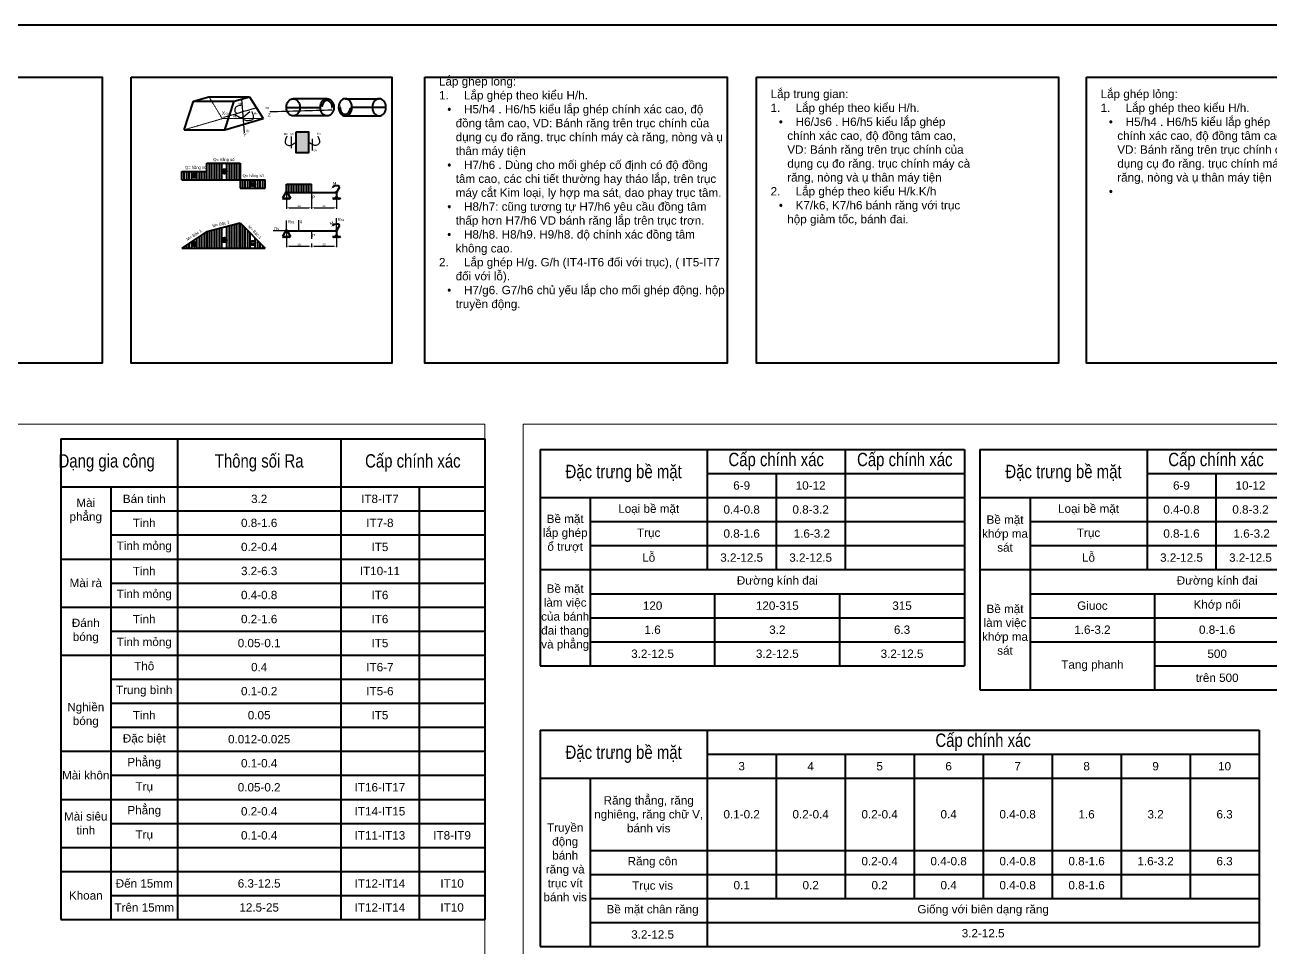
# Model space of a CAD drawing. Header units: millimetres. Extents: x -11382 to 23553, y -372 to 10786.
# Drawn here: x 1703 to 3193, y 2303 to 3408 of the extents above; entities that cross this region are included whole.
import ezdxf

# ---------------------------------------------------------------- set-up
doc = ezdxf.new("R2010")
doc.units = ezdxf.units.MM
doc.header["$LTSCALE"] = 0.2
doc.header["$PDMODE"] = 3
doc.linetypes.add('HIDDEN', pattern=[9.525, 6.35, -3.175])
for name, color, linetype, lineweight in [('đướng nét đứt', 4, 'HIDDEN', 20), ('đường bao thấy', 7, 'Continuous', 40), ('đường kích thước', 90, 'Continuous', 15), ('đường nét chữ', 96, 'Continuous', 53)]:
    doc.layers.add(name, color=color, linetype=linetype, lineweight=lineweight)
doc.styles.add('nhat 2.5', font='arial.ttf', dxfattribs={"width": 0.8, "height": 2.5})
doc.styles.add('nhat3.5', font='arial.ttf', dxfattribs={"height": 3.5})
doc.styles.add('nhat5', font='arial.ttf', dxfattribs={"height": 10})
doc.dimstyles.new('nhật 2.5', dxfattribs={"dimtxt": 2.5, "dimasz": 3, "dimexe": 1.3, "dimexo": 0.5, "dimgap": 1, "dimtad": 1, "dimtxsty": 'nhat 2.5', "dimcen": 0, "dimadec": 0, "dimazin": 0, "dimtfac": 1, "dimtmove": 0, "dimatfit": 3, "dimfxl": 10, "dimarcsym": 1})

# ---------------------------------------------------------------- blocks, each defined once
blk = doc.blocks.new('*D92')
at = {"layer": 'Defpoints', "color": 0, "ltscale": 0.5, "transparency": 16777216}
for p in [(2015.7, 3207.5), (2045.7, 3192.6), (2045.7, 3189)]:
    blk.add_point(p, dxfattribs=at)
at = {"layer": 'đường bao thấy', "color": 0, "lineweight": -2, "ltscale": 0.5, "transparency": 16777216}
for p, q in [((2015.7, 3207), (2015.7, 3187.7)), ((2045.7, 3192.1), (2045.7, 3187.7)), ((2018.7, 3189), (2042.7, 3189))]:
    blk.add_line(p, q, dxfattribs=at)
at = {"layer": 'đường bao thấy', "color": 0, "ltscale": 0.5, "transparency": 16777216}
for points in [[(2018.7, 3189.5), (2018.7, 3188.5), (2015.7, 3189)], [(2042.7, 3189.5), (2042.7, 3188.5), (2045.7, 3189)]]:
    blk.add_solid(points, dxfattribs=at)
at = {"layer": 'đường bao thấy', "color": 0, "ltscale": 0.5, "transparency": 16777216, "insert": (2030.7, 3191.3), "char_height": 2.5, "attachment_point": 5, "style": 'nhat 2.5'}
blk.add_mtext('2a', dxfattribs=at)
blk = doc.blocks.new('*D93')
at = {"layer": 'Defpoints', "color": 0, "ltscale": 0.5, "transparency": 16777216}
for p in [(2075.7, 3207.5), (2045.7, 3192.6), (2075.7, 3189)]:
    blk.add_point(p, dxfattribs=at)
at = {"layer": 'đường bao thấy', "color": 0, "lineweight": -2, "ltscale": 0.5, "transparency": 16777216}
for p, q in [((2075.7, 3207), (2075.7, 3187.7)), ((2045.7, 3192.1), (2045.7, 3187.7)), ((2048.7, 3189), (2072.7, 3189))]:
    blk.add_line(p, q, dxfattribs=at)
at = {"layer": 'đường bao thấy', "color": 0, "ltscale": 0.5, "transparency": 16777216}
for points in [[(2048.7, 3189.5), (2048.7, 3188.5), (2045.7, 3189)], [(2072.7, 3189.5), (2072.7, 3188.5), (2075.7, 3189)]]:
    blk.add_solid(points, dxfattribs=at)
at = {"layer": 'đường bao thấy', "color": 0, "ltscale": 0.5, "transparency": 16777216, "insert": (2060.7, 3191.3), "char_height": 2.5, "attachment_point": 5, "style": 'nhat 2.5'}
blk.add_mtext('2a', dxfattribs=at)
blk = doc.blocks.new('*D94')
at = {"layer": 'Defpoints', "color": 0, "ltscale": 0.5, "transparency": 16777216}
for p in [(2015.7, 3161.6), (2045.7, 3146.6), (2045.7, 3143.1)]:
    blk.add_point(p, dxfattribs=at)
at = {"layer": 'đường bao thấy', "color": 0, "lineweight": -2, "ltscale": 0.5, "transparency": 16777216}
for p, q in [((2015.7, 3161.1), (2015.7, 3141.8)), ((2045.7, 3146.1), (2045.7, 3141.8)), ((2018.7, 3143.1), (2042.7, 3143.1))]:
    blk.add_line(p, q, dxfattribs=at)
at = {"layer": 'đường bao thấy', "color": 0, "ltscale": 0.5, "transparency": 16777216}
for points in [[(2018.7, 3143.6), (2018.7, 3142.6), (2015.7, 3143.1)], [(2042.7, 3143.6), (2042.7, 3142.6), (2045.7, 3143.1)]]:
    blk.add_solid(points, dxfattribs=at)
at = {"layer": 'đường bao thấy', "color": 0, "ltscale": 0.5, "transparency": 16777216, "insert": (2030.7, 3145.3), "char_height": 2.5, "attachment_point": 5, "style": 'nhat 2.5'}
blk.add_mtext('2a', dxfattribs=at)
blk = doc.blocks.new('*D95')
at = {"layer": 'Defpoints', "color": 0, "ltscale": 0.5, "transparency": 16777216}
for p in [(2075.7, 3161.6), (2045.7, 3146.6), (2075.7, 3143.1)]:
    blk.add_point(p, dxfattribs=at)
at = {"layer": 'đường bao thấy', "color": 0, "lineweight": -2, "ltscale": 0.5, "transparency": 16777216}
for p, q in [((2075.7, 3161.1), (2075.7, 3141.8)), ((2045.7, 3146.1), (2045.7, 3141.8)), ((2048.7, 3143.1), (2072.7, 3143.1))]:
    blk.add_line(p, q, dxfattribs=at)
at = {"layer": 'đường bao thấy', "color": 0, "ltscale": 0.5, "transparency": 16777216}
for points in [[(2048.7, 3143.6), (2048.7, 3142.6), (2045.7, 3143.1)], [(2072.7, 3143.6), (2072.7, 3142.6), (2075.7, 3143.1)]]:
    blk.add_solid(points, dxfattribs=at)
at = {"layer": 'đường bao thấy', "color": 0, "ltscale": 0.5, "transparency": 16777216, "insert": (2060.7, 3145.3), "char_height": 2.5, "attachment_point": 5, "style": 'nhat 2.5'}
blk.add_mtext('2a', dxfattribs=at)

msp = doc.modelspace()

# ---------------------------------------------------------------- hatches: boundary and pattern name
at = {"layer": 'đường bao thấy', "ltscale": 0.5}
msp.add_hatch(color=4, dxfattribs=at).paths.add_polyline_path([(2027.207, 3255.077), (2042.125, 3255.077), (2042.125, 3279.997), (2027.207, 3279.997)])
h = msp.add_hatch(dxfattribs=at)
h.set_pattern_fill('ANSI31', color=256, style=0)
edge = h.paths.add_edge_path(flags=0)
edge.add_spline(control_points=[(2368.306, 2568.175), (2369.046, 2568.231), (2369.784, 2568.289), (2370.52, 2568.349)], knot_values=[54.86362267, 54.86362267, 54.86362267, 54.86362267, 57.03095536, 57.03095536, 57.03095536, 57.03095536], degree=3, periodic=0)
edge.add_spline(control_points=[(2360.475, 2567.68), (2363.11, 2567.805), (2365.719, 2567.978), (2368.306, 2568.175)], knot_values=[47.2843613, 47.2843613, 47.2843613, 47.2843613, 54.86362267, 54.86362267, 54.86362267, 54.86362267], degree=3, periodic=0)
edge.add_spline(control_points=[(2360.475, 2567.68), (2363.864, 2567.84), (2367.21, 2568.082), (2370.52, 2568.349)], knot_values=[47.2843613, 47.2843613, 47.2843613, 47.2843613, 57.03095536, 57.03095536, 57.03095536, 57.03095536], degree=3, periodic=0)
edge = h.paths.add_edge_path(flags=0)
edge.add_spline(control_points=[(2368.306, 2568.175), (2369.046, 2568.231), (2369.784, 2568.289), (2370.52, 2568.349)], knot_values=[54.86362267, 54.86362267, 54.86362267, 54.86362267, 57.03095536, 57.03095536, 57.03095536, 57.03095536], degree=3, periodic=0)
edge.add_spline(control_points=[(2360.475, 2567.68), (2363.11, 2567.805), (2365.719, 2567.978), (2368.306, 2568.175)], knot_values=[47.2843613, 47.2843613, 47.2843613, 47.2843613, 54.86362267, 54.86362267, 54.86362267, 54.86362267], degree=3, periodic=0)
edge.add_spline(control_points=[(2360.475, 2567.68), (2363.864, 2567.84), (2367.21, 2568.082), (2370.52, 2568.349)], knot_values=[47.2843613, 47.2843613, 47.2843613, 47.2843613, 57.03095536, 57.03095536, 57.03095536, 57.03095536], degree=3, periodic=0)
edge = h.paths.add_edge_path(flags=17)
edge.add_spline(control_points=[(2370.52, 2568.349), (2373.447, 2568.585), (2376.345, 2568.842), (2379.22, 2569.08)], knot_values=[57.03095536, 57.03095536, 57.03095536, 57.03095536, 65.65021121, 65.65021121, 65.65021121, 65.65021121], degree=3, periodic=0)
edge.add_spline(control_points=[(2370.52, 2568.349), (2373.447, 2568.585), (2376.345, 2568.842), (2379.22, 2569.08)], knot_values=[57.03095536, 57.03095536, 57.03095536, 57.03095536, 65.65021121, 65.65021121, 65.65021121, 65.65021121], degree=3, periodic=0)
edge = h.paths.add_edge_path(flags=16)
edge.add_spline(control_points=[(2317.456, 2583.054), (2321.032, 2579.315), (2332.17, 2567.67), (2355.944, 2566.95), (2373.079, 2568.57), (2379.22, 2569.08)], knot_values=[0, 0, 0, 0, 15.17165868, 47.23882907, 65.65021121, 65.65021121, 65.65021121, 65.65021121], degree=3, periodic=0)
edge.add_spline(control_points=[(2317.456, 2583.054), (2321.032, 2579.315), (2332.17, 2567.67), (2355.944, 2566.95), (2373.079, 2568.57), (2379.22, 2569.08)], knot_values=[0, 0, 0, 0, 15.17165868, 47.23882907, 65.65021121, 65.65021121, 65.65021121, 65.65021121], degree=3, periodic=0)
edge = h.paths.add_edge_path(flags=0)
edge.add_spline(control_points=[(2317.456, 2583.054), (2321.032, 2579.315), (2332.17, 2567.67), (2355.944, 2566.95), (2373.079, 2568.57), (2379.22, 2569.08)], knot_values=[0, 0, 0, 0, 15.17165868, 47.23882907, 65.65021121, 65.65021121, 65.65021121, 65.65021121], degree=3, periodic=0)
edge.add_spline(control_points=[(2317.456, 2583.054), (2321.032, 2579.315), (2332.17, 2567.67), (2355.944, 2566.95), (2373.079, 2568.57), (2379.22, 2569.08)], knot_values=[0, 0, 0, 0, 15.17165868, 47.23882907, 65.65021121, 65.65021121, 65.65021121, 65.65021121], degree=3, periodic=0)
edge = h.paths.add_edge_path(flags=0)
edge.add_spline(control_points=[(2370.52, 2568.349), (2372.894, 2568.54), (2375.249, 2568.745), (2377.588, 2568.943)], knot_values=[57.03095536, 57.03095536, 57.03095536, 57.03095536, 64.02179783, 64.02179783, 64.02179783, 64.02179783], degree=3, periodic=0)
edge.add_spline(control_points=[(2370.52, 2568.349), (2372.894, 2568.54), (2375.249, 2568.745), (2377.588, 2568.943)], knot_values=[57.03095536, 57.03095536, 57.03095536, 57.03095536, 64.02179783, 64.02179783, 64.02179783, 64.02179783], degree=3, periodic=0)
edge = h.paths.add_edge_path(flags=17)
edge.add_spline(control_points=[(2377.588, 2568.943), (2378.133, 2568.989), (2378.677, 2569.035), (2379.22, 2569.08)], knot_values=[64.02179783, 64.02179783, 64.02179783, 64.02179783, 65.65021121, 65.65021121, 65.65021121, 65.65021121], degree=3, periodic=0)
edge.add_spline(control_points=[(2377.588, 2568.943), (2378.133, 2568.989), (2378.677, 2569.035), (2379.22, 2569.08)], knot_values=[64.02179783, 64.02179783, 64.02179783, 64.02179783, 65.65021121, 65.65021121, 65.65021121, 65.65021121], degree=3, periodic=0)
edge = h.paths.add_edge_path(flags=17)
edge.add_spline(control_points=[(2379.22, 2569.08), (2381.411, 2569.262), (2383.588, 2569.434), (2385.752, 2569.578)], knot_values=[65.65021121, 65.65021121, 65.65021121, 65.65021121, 72.21737517, 72.21737517, 72.21737517, 72.21737517], degree=3, periodic=0)
edge.add_spline(control_points=[(2379.22, 2569.08), (2381.411, 2569.262), (2383.588, 2569.434), (2385.752, 2569.578)], knot_values=[65.65021121, 65.65021121, 65.65021121, 65.65021121, 72.21737517, 72.21737517, 72.21737517, 72.21737517], degree=3, periodic=0)

# ---------------------------------------------------------------- linework, layer by layer
at = {"layer": 'đướng nét đứt', "ltscale": 0.5}
for p, q in [((1922.766, 3322.065), (1938.963, 3295.863)), ((1893.088, 3282.494), (1938.963, 3295.863)), ((1938.963, 3295.863), (1987.67, 3295.863))]:
    msp.add_line(p, q, dxfattribs=at)
at = {"layer": 'đường bao thấy', "ltscale": 0.5}
for p, q in [((1893.088, 3282.494), (1904.333, 3316.693)), ((1904.333, 3316.693), (1922.766, 3322.065)), ((1904.333, 3316.693), (1953.039, 3316.693)), ((1922.766, 3322.065), (1971.473, 3322.065)), ((1941.795, 3282.494), (1953.039, 3316.693)), ((1953.039, 3316.693), (1971.473, 3322.065)), ((1971.473, 3322.065), (1987.67, 3295.863)), ((2064.353, 3319.746), (2023.726, 3319.746)), ((2086.119, 3319.746), (2126.745, 3319.746)), ((1941.795, 3282.494), (1987.67, 3295.863)), ((2015.672, 3309.403), (2056.299, 3309.403)), ((2064.353, 3299.059), (2023.726, 3299.059)), ((2086.119, 3299.059), (2126.745, 3299.059)), ((2134.799, 3309.403), (2094.173, 3309.403)), ((1893.088, 3282.494), (1941.795, 3282.494)), ((1920.402, 3232.627), (1920.402, 3242.627)), ((1920.402, 3242.627), (1960.402, 3242.627)), ((1923.402, 3222.627), (1923.402, 3242.627)), ((1926.402, 3222.627), (1926.402, 3242.627)), ((1926.402, 3222.627), (1926.402, 3242.627)), ((1929.402, 3222.627), (1929.402, 3242.627)), ((1932.402, 3222.627), (1932.402, 3242.627)), ((1935.402, 3222.627), (1935.402, 3242.627)), ((1938.402, 3222.627), (1938.402, 3242.627)), ((1938.402, 3222.627), (1938.402, 3242.627)), ((1944.402, 3222.627), (1944.402, 3242.627)), ((1947.402, 3222.627), (1947.402, 3242.627)), ((1950.402, 3222.627), (1950.402, 3242.627)), ((1950.402, 3222.627), (1950.402, 3242.627)), ((1953.402, 3222.627), (1953.402, 3242.627)), ((1956.402, 3222.627), (1956.402, 3242.627)), ((1959.402, 3222.627), (1959.402, 3242.627)), ((1960.402, 3242.627), (1960.402, 3222.627)), ((1890.402, 3222.627), (1890.402, 3232.627)), ((1890.402, 3232.627), (1920.402, 3232.627)), ((1890.402, 3222.627), (1990.402, 3222.627)), ((1893.402, 3222.627), (1893.402, 3232.627)), ((1896.402, 3222.627), (1896.402, 3232.627)), ((1899.402, 3222.627), (1899.402, 3232.627)), ((1902.402, 3222.627), (1902.402, 3232.627)), ((1902.402, 3222.627), (1902.402, 3232.627)), ((1908.402, 3222.627), (1908.402, 3232.627)), ((1911.402, 3222.627), (1911.402, 3232.627)), ((1914.402, 3222.627), (1914.402, 3232.627)), ((1914.402, 3222.627), (1914.402, 3232.627)), ((1917.402, 3222.627), (1917.402, 3232.627)), ((1963.402, 3212.627), (1963.402, 3222.627)), ((1966.402, 3212.627), (1966.402, 3222.627)), ((1969.402, 3212.627), (1969.402, 3222.627)), ((1972.402, 3212.627), (1972.402, 3222.627)), ((1972.402, 3212.627), (1972.402, 3222.627)), ((1978.402, 3212.627), (1978.402, 3222.627)), ((1981.402, 3212.627), (1981.402, 3222.627)), ((1984.402, 3212.627), (1984.402, 3222.627)), ((1984.402, 3212.627), (1984.402, 3222.627)), ((1987.402, 3212.627), (1987.402, 3222.627)), ((1990.402, 3212.627), (1990.402, 3222.627)), ((1990.402, 3212.627), (1990.402, 3222.627)), ((1960.402, 3212.627), (1990.402, 3212.627)), ((2014.934, 3207.527), (2010.878, 3200.745)), ((2015.668, 3208.261), (2015.668, 3217.527)), ((2015.668, 3217.527), (2045.668, 3217.527)), ((2016.403, 3207.527), (2074.934, 3207.527)), ((2016.403, 3207.527), (2020.459, 3200.745)), ((2018.668, 3207.527), (2018.668, 3217.527)), ((2021.668, 3207.527), (2021.668, 3217.527)), ((2024.668, 3207.527), (2024.668, 3217.527)), ((2027.668, 3207.527), (2027.668, 3217.527)), ((2027.668, 3207.527), (2027.668, 3217.527)), ((2030.668, 3207.527), (2030.668, 3217.527)), ((2033.668, 3207.527), (2033.668, 3217.527)), ((2036.668, 3207.527), (2036.668, 3217.527)), ((2039.668, 3207.527), (2039.668, 3217.527)), ((2039.668, 3207.527), (2039.668, 3217.527)), ((2042.668, 3207.527), (2042.668, 3217.527)), ((2075.668, 3207.527), (2079.804, 3214.325)), ((2075.668, 3206.793), (2075.668, 3202.213)), ((2010.878, 3200.745), (2020.459, 3200.745)), ((2011.471, 3200.745), (2012.322, 3199.372)), ((2012.471, 3200.745), (2013.322, 3199.372)), ((2013.471, 3200.745), (2014.322, 3199.372)), ((2014.471, 3200.745), (2015.322, 3199.372)), ((2014.471, 3200.745), (2015.322, 3199.372)), ((2015.471, 3200.745), (2016.322, 3199.372)), ((2016.471, 3200.745), (2017.322, 3199.372)), ((2017.471, 3200.745), (2018.322, 3199.372)), ((2017.471, 3200.745), (2018.322, 3199.372)), ((2018.471, 3200.745), (2019.322, 3199.372)), ((2019.471, 3200.745), (2020.322, 3199.372)), ((2070.878, 3200.745), (2080.459, 3200.745)), ((2071.471, 3200.745), (2072.322, 3199.372)), ((2072.471, 3200.745), (2073.322, 3199.372)), ((2073.471, 3200.745), (2074.322, 3199.372)), ((2074.471, 3200.745), (2075.322, 3199.372)), ((2074.471, 3200.745), (2075.322, 3199.372)), ((2075.471, 3200.745), (2076.322, 3199.372)), ((2076.471, 3200.745), (2077.322, 3199.372)), ((2077.471, 3200.745), (2078.322, 3199.372)), ((2077.471, 3200.745), (2078.322, 3199.372)), ((2078.471, 3200.745), (2079.322, 3199.372)), ((2079.471, 3200.745), (2080.322, 3199.372)), ((1920.402, 3160.764), (1890.402, 3140.764)), ((1920.402, 3160.764), (1960.402, 3171.051)), ((1923.402, 3140.764), (1923.402, 3161.535)), ((1926.402, 3140.764), (1926.402, 3162.307)), ((1926.402, 3140.764), (1926.402, 3162.307)), ((1929.402, 3140.764), (1929.402, 3163.078)), ((1932.402, 3140.764), (1932.402, 3163.85)), ((1935.402, 3140.764), (1935.402, 3164.621)), ((1938.402, 3140.764), (1938.402, 3165.393)), ((1938.402, 3140.764), (1938.402, 3165.393)), ((1944.402, 3140.764), (1944.402, 3166.936)), ((1947.402, 3140.764), (1947.402, 3167.707)), ((1950.402, 3140.764), (1950.402, 3168.479)), ((1950.402, 3140.764), (1950.402, 3168.479)), ((1953.402, 3140.764), (1953.402, 3169.25)), ((1956.402, 3140.764), (1956.402, 3170.022)), ((1959.402, 3140.764), (1959.402, 3170.793)), ((1960.402, 3171.051), (1990.402, 3140.764)), ((1960.402, 3171.051), (1960.402, 3140.764)), ((1963.402, 3140.764), (1963.402, 3168.022)), ((1966.402, 3140.764), (1966.402, 3164.993)), ((1969.402, 3140.764), (1969.402, 3161.965)), ((2014.934, 3161.579), (2010.878, 3154.796)), ((2016.403, 3161.579), (2074.934, 3161.579)), ((2016.403, 3161.579), (2020.459, 3154.796)), ((2075.668, 3161.579), (2079.804, 3168.377)), ((2075.668, 3160.844), (2075.668, 3156.265)), ((1899.402, 3140.764), (1899.402, 3146.764)), ((1902.402, 3140.764), (1902.402, 3148.764)), ((1902.402, 3140.764), (1902.402, 3148.764)), ((1908.402, 3140.764), (1908.402, 3152.764)), ((1911.402, 3140.764), (1911.402, 3154.764)), ((1914.402, 3140.764), (1914.402, 3156.764)), ((1914.402, 3140.764), (1914.402, 3156.764)), ((1917.402, 3140.764), (1917.402, 3158.764)), ((1972.402, 3140.764), (1972.402, 3158.936)), ((1972.402, 3140.764), (1972.402, 3158.936)), ((1978.402, 3140.764), (1978.402, 3152.879)), ((1981.402, 3140.764), (1981.402, 3149.85)), ((1984.402, 3140.764), (1984.402, 3146.821)), ((1984.402, 3140.764), (1984.402, 3146.821)), ((2010.878, 3154.796), (2020.459, 3154.796)), ((2011.471, 3154.796), (2012.322, 3153.423)), ((2012.471, 3154.796), (2013.322, 3153.423)), ((2013.471, 3154.796), (2014.322, 3153.423)), ((2014.471, 3154.796), (2015.322, 3153.423)), ((2014.471, 3154.796), (2015.322, 3153.423)), ((2015.471, 3154.796), (2016.322, 3153.423)), ((2016.471, 3154.796), (2017.322, 3153.423)), ((2017.471, 3154.796), (2018.322, 3153.423)), ((2017.471, 3154.796), (2018.322, 3153.423)), ((2018.471, 3154.796), (2019.322, 3153.423)), ((2019.471, 3154.796), (2020.322, 3153.423)), ((2070.878, 3154.796), (2080.459, 3154.796)), ((2071.471, 3154.796), (2072.322, 3153.423)), ((2072.471, 3154.796), (2073.322, 3153.423)), ((2073.471, 3154.796), (2074.322, 3153.423)), ((2074.471, 3154.796), (2075.322, 3153.423)), ((2074.471, 3154.796), (2075.322, 3153.423)), ((2075.471, 3154.796), (2076.322, 3153.423)), ((2076.471, 3154.796), (2077.322, 3153.423)), ((2077.471, 3154.796), (2078.322, 3153.423)), ((2077.471, 3154.796), (2078.322, 3153.423)), ((2078.471, 3154.796), (2079.322, 3153.423)), ((2079.471, 3154.796), (2080.322, 3153.423)), ((1890.402, 3140.764), (1990.402, 3140.764)), ((1893.402, 3140.764), (1893.402, 3142.764)), ((1896.402, 3140.764), (1896.402, 3144.764)), ((1987.402, 3140.764), (1987.402, 3143.793))]:
    msp.add_line(p, q, dxfattribs=at)
at = {"layer": 'đường bao thấy', "color": 5, "ltscale": 0.5}
for p, q in [((1941.402, 3229.861), (1941.402, 3235.393)), ((1941.402, 3229.861), (1941.402, 3235.393)), ((1902.636, 3227.627), (1908.168, 3227.627)), ((1905.402, 3224.861), (1905.402, 3230.393)), ((1938.636, 3232.627), (1944.168, 3232.627)), ((1905.402, 3142.789), (1905.402, 3148.321)), ((1938.636, 3150.555), (1944.168, 3150.555)), ((1941.402, 3147.789), (1941.402, 3153.321)), ((1941.402, 3147.789), (1941.402, 3153.321)), ((1902.636, 3145.555), (1908.168, 3145.555))]:
    msp.add_line(p, q, dxfattribs=at)
at = {"layer": 'đường bao thấy', "color": 3, "ltscale": 0.5}
for p, q in [((1920.402, 3222.627), (1920.402, 3232.627)), ((1960.402, 3222.627), (1960.402, 3212.627)), ((2045.668, 3207.527), (2045.668, 3217.527))]:
    msp.add_line(p, q, dxfattribs=at)
at = {"layer": 'đường bao thấy', "color": 1, "ltscale": 0.5}
for p, q in [((1972.636, 3217.627), (1978.168, 3217.627)), ((1972.636, 3146.818), (1978.168, 3146.818))]:
    msp.add_line(p, q, dxfattribs=at)
at = {"layer": 'đường bao thấy', "ltscale": 0.2}
for p, q in [((1745.421, 2912.169), (2253.421, 2912.169)), ((2080.621, 2912.169), (2080.621, 2768.169)), ((2253.421, 2912.169), (2253.421, 2768.169)), ((2319.438, 2899.417), (2827.438, 2899.417)), ((2684.638, 2899.417), (2684.638, 2755.417)), ((2827.438, 2899.417), (2827.438, 2755.417)), ((2846.067, 2899.417), (3354.067, 2899.417)), ((2519.438, 2870.617), (2827.438, 2870.617)), ((2602.038, 2870.617), (2602.038, 2755.417)), ((3046.067, 2870.617), (3354.067, 2870.617)), ((3128.667, 2870.617), (3128.667, 2755.417)), ((1745.421, 2854.569), (2253.421, 2854.569)), ((2174.621, 2854.569), (2174.621, 2768.169)), ((2319.438, 2841.817), (2827.438, 2841.817)), ((2846.067, 2841.817), (3354.067, 2841.817)), ((1805.421, 2825.769), (2253.421, 2825.769)), ((2379.438, 2813.017), (2827.438, 2813.017)), ((2906.067, 2813.017), (3354.067, 2813.017)), ((1805.421, 2796.969), (2253.421, 2796.969)), ((2379.438, 2784.217), (2827.438, 2784.217)), ((2906.067, 2784.217), (3354.067, 2784.217)), ((1745.421, 2768.169), (2253.421, 2768.169)), ((2080.621, 2768.169), (2080.621, 2624.169)), ((2174.621, 2768.169), (2174.621, 2624.169)), ((2253.421, 2768.169), (2253.421, 2624.169)), ((2319.438, 2755.417), (2827.438, 2755.417)), ((2827.438, 2755.417), (2827.438, 2640.217)), ((2846.067, 2755.417), (3354.067, 2755.417)), ((1805.421, 2739.369), (2253.421, 2739.369)), ((2379.438, 2726.617), (2827.438, 2726.617)), ((2528.771, 2640.217), (2528.771, 2726.617)), ((2678.104, 2640.217), (2678.104, 2726.617)), ((2906.067, 2726.617), (3354.067, 2726.617)), ((3055.401, 2611.417), (3055.401, 2726.617)), ((1745.421, 2710.569), (2253.421, 2710.569)), ((2379.438, 2697.817), (2827.438, 2697.817)), ((2906.067, 2697.817), (3354.067, 2697.817)), ((1805.421, 2681.769), (2253.421, 2681.769)), ((2379.438, 2669.017), (2827.438, 2669.017)), ((2906.067, 2669.017), (3354.067, 2669.017)), ((1745.421, 2652.969), (2253.421, 2652.969)), ((2319.438, 2640.217), (2827.438, 2640.217)), ((3055.401, 2640.217), (3354.067, 2640.217)), ((1805.421, 2624.169), (2253.421, 2624.169)), ((1805.421, 2624.169), (2253.421, 2624.169)), ((2080.621, 2624.169), (2080.621, 2480.169)), ((2174.621, 2624.169), (2174.621, 2480.169)), ((2253.421, 2624.169), (2253.421, 2480.169)), ((2846.067, 2611.417), (3354.067, 2611.417)), ((1805.421, 2595.369), (2253.421, 2595.369)), ((1805.421, 2566.569), (2253.421, 2566.569)), ((2319.438, 2563.021), (3180.238, 2563.021)), ((3180.238, 2563.021), (3180.238, 2303.821)), ((1745.421, 2537.769), (2253.421, 2537.769)), ((2519.438, 2534.221), (3180.238, 2534.221)), ((2602.038, 2534.221), (2602.038, 2361.421)), ((2684.638, 2534.221), (2684.638, 2361.421)), ((2767.238, 2534.221), (2767.238, 2361.421)), ((2849.838, 2534.221), (2849.838, 2361.421)), ((2932.438, 2534.221), (2932.438, 2361.421)), ((3015.038, 2534.221), (3015.038, 2361.421)), ((3097.638, 2534.221), (3097.638, 2361.421)), ((1805.421, 2508.969), (2253.421, 2508.969)), ((2319.438, 2505.421), (3180.238, 2505.421)), ((1745.421, 2480.169), (2253.421, 2480.169)), ((1805.421, 2480.169), (2253.421, 2480.169)), ((2080.621, 2480.169), (2080.621, 2336.169)), ((2174.621, 2480.169), (2174.621, 2336.169)), ((2253.421, 2480.169), (2253.421, 2336.169)), ((1805.421, 2451.369), (2253.421, 2451.369)), ((1745.421, 2422.569), (2253.421, 2422.569)), ((2379.438, 2419.021), (3180.238, 2419.021)), ((1745.421, 2393.769), (2253.421, 2393.769)), ((2379.438, 2390.221), (3180.238, 2390.221)), ((1805.421, 2364.969), (2253.421, 2364.969)), ((2379.438, 2361.421), (3180.238, 2361.421)), ((1745.421, 2336.169), (2253.421, 2336.169)), ((1745.421, 2336.169), (2253.421, 2336.169)), ((2379.438, 2332.621), (3180.238, 2332.621)), ((2319.438, 2303.821), (3180.238, 2303.821))]:
    msp.add_line(p, q, dxfattribs=at)
at = {"layer": 'đường bao thấy', "ltscale": 5}
for p, q in [((1745.421, 2912.169), (1745.421, 2336.169)), ((1885.421, 2912.169), (1885.421, 2336.169)), ((2319.438, 2899.417), (2319.438, 2640.217)), ((2519.438, 2899.417), (2519.438, 2755.417)), ((2846.067, 2899.417), (2846.067, 2611.417)), ((3046.067, 2899.417), (3046.067, 2755.417)), ((1805.421, 2854.569), (1805.421, 2336.169)), ((2379.438, 2841.817), (2379.438, 2640.217)), ((2906.067, 2841.817), (2906.067, 2611.417)), ((2319.438, 2563.021), (2319.438, 2303.821)), ((2519.438, 2563.021), (2519.438, 2303.821)), ((2379.438, 2505.421), (2379.438, 2303.821))]:
    msp.add_line(p, q, dxfattribs=at)
at = {"layer": 'đường bao thấy', "ltscale": 0.5}
for points in [[(545.781, 3408.215), (3405.076, 3408.215), (3405.076, 1397.743), (545.781, 1397.743)], [(1482.979, 3345.541), (1794.851, 3345.541), (1794.851, 3002.772), (1482.979, 3002.772)], [(1829.861, 3345.541), (2141.733, 3345.541), (2141.733, 3002.772), (1829.861, 3002.772)], [(2181.329, 3345.541), (2543.201, 3345.541), (2543.201, 3002.772), (2181.329, 3002.772)], [(2578.368, 3345.541), (2940.24, 3345.541), (2940.24, 3002.772), (2578.368, 3002.772)], [(2973.499, 3345.541), (3335.371, 3345.541), (3335.371, 3002.772), (2973.499, 3002.772)], [(2027.207, 3279.997), (2042.125, 3279.997), (2042.125, 3255.077), (2027.207, 3255.077)]]:
    msp.add_lwpolyline(points, close=True, dxfattribs=at)
at = {"layer": 'đường bao thấy', "color": 5, "ltscale": 0.5}
for centre in [(1941.402, 3232.627), (1905.402, 3227.627), (1905.402, 3145.555), (1941.402, 3150.555)]:
    msp.add_circle(centre, 2.766, dxfattribs=at)
at = {"layer": 'đường bao thấy', "color": 1, "ltscale": 0.5}
for centre in [(1975.402, 3217.627), (1975.402, 3146.818)]:
    msp.add_circle(centre, 2.766, dxfattribs=at)
at = {"layer": 'đường bao thấy', "ltscale": 0.5}
for centre in [(2015.668, 3207.527), (2075.668, 3207.527), (2075.668, 3201.479), (2015.668, 3161.579), (2075.668, 3161.579), (2075.668, 3155.53)]:
    msp.add_circle(centre, 0.734, dxfattribs=at)
for centre in [(2075.668, 3207.527), (2075.668, 3161.579)]:
    msp.add_arc(centre, 7.957, 58.686995, 127.835972, dxfattribs=at)
for centre in [(2023.726, 3309.403), (2064.353, 3309.403)]:
    msp.add_ellipse(centre, major_axis=(0, 10.344), ratio=0.77863348, dxfattribs=at)
at = {"layer": 'đường bao thấy', "ltscale": 0.5, "extrusion": (0, 0, -1)}
for centre in [(2086.119, 3309.403), (2126.745, 3309.403)]:
    msp.add_ellipse(centre, major_axis=(0, 10.344), ratio=0.77863348, dxfattribs=at)
at = {"layer": 'đường bao thấy', "ltscale": 0.5}
for points in [[(2070.406, 3309.403), (2070.406, 3310.392), (2070.275, 3311.38), (2069.733, 3313.361), (2069.285, 3314.33), (2068.179, 3315.931), (2067.524, 3316.561), (2066.154, 3317.427), (2065.441, 3317.667), (2064.605, 3317.741), (2064.479, 3317.746), (2064.353, 3317.746), (2063.499, 3317.746), (2062.638, 3317.493), (2060.993, 3316.429), (2060.218, 3315.609), (2059.008, 3313.51), (2058.578, 3312.236), (2058.332, 3310.402), (2059.084, 3313.478), (2059.084, 3313.478)], [(2080.065, 3309.403), (2080.065, 3308.414), (2080.197, 3307.426), (2080.738, 3305.445), (2081.187, 3304.476), (2082.292, 3302.875), (2082.947, 3302.245), (2084.318, 3301.379), (2085.031, 3301.139), (2085.866, 3301.065), (2085.993, 3301.059), (2086.119, 3301.059), (2086.972, 3301.059), (2087.834, 3301.312), (2089.479, 3302.377), (2090.254, 3303.197), (2091.464, 3305.296), (2091.893, 3306.569), (2092.139, 3308.403), (2091.387, 3305.327), (2091.387, 3305.327)]]:
    msp.add_open_spline(points, degree=3, knots=[4.7123916, 4.7123916, 4.7123916, 4.7123916, 5.04999776, 5.04999776, 5.43805788, 5.43805788, 5.826118, 5.826118, 6.21417812, 6.21417812, 6.28318531, 6.28318531, 6.28318531, 6.74990069, 6.74990069, 7.21661607, 7.21661607, 7.68333145, 7.68333145, 7.85399169, 7.85399169, 7.85399169, 7.85399169], dxfattribs=at)
for points in [[(2080.659, 3309.287), (2079.663, 3309.385), (2080.455, 3312.322)], [(2069.813, 3309.518), (2070.808, 3309.42), (2070.016, 3306.484)], [(2070.369, 3214.085), (2071.206, 3213.538), (2069.148, 3211.299)], [(2070.369, 3168.136), (2071.206, 3167.59), (2069.148, 3165.35)]]:
    msp.add_solid(points, dxfattribs=at)
at = {"layer": 'đường kích thước'}
for points in [[(598.903, 2929.726), (2253.421, 2929.726), (2253.421, 1995.918), (598.903, 1995.918)], [(2299.122, 2929.726), (3363.005, 2929.726), (3363.005, 1437.715), (2299.122, 1437.715)]]:
    msp.add_lwpolyline(points, close=True, dxfattribs=at)
at = {"layer": 'đường nét chữ', "ltscale": 0.5}
for p, q in [((1920.402, 3140.764), (1920.402, 3160.764)), ((1960.402, 3171.051), (1960.402, 3140.764))]:
    msp.add_line(p, q, dxfattribs=at)

# ---------------------------------------------------------------- texts
at = {"layer": 'đường bao thấy', "color": 3, "ltscale": 0.5, "attachment_point": 1, "style": 'nhat3.5'}
for s, insert, char_height, width in [('Mz', (1958.276, 3315.032), 2, 4.49174), ('Qz', (1990.574, 3309.84), 2.4, 4.53051), ('X', (1938.362, 3304.466), 4.2, 4.9602), ('Qx', (1942.858, 3302.947), 2.4, 4.53051), ('My', (1951.81, 3299.826), 2.4, 4.53051), ('Mx', (1976.535, 3303.261), 2.4, 4.53051), ('Z', (1993.202, 3302.329), 4.2, 7.93285), ('Qy', (1967.276, 3282.566), 2.4, 4.53051), ('Y', (1963.992, 3278.476), 4.2, 7.93285), ('Mx', (2012.597, 3278.82), 2.4, 4.53051), ('Qy', (2020.212, 3278.826), 2.4, 4.53051), ('Mx', (2052.338, 3279.057), 2.4, 4.53051), ('Qy', (2048.206, 3259.283), 2.4, 4.53051)]:
    msp.add_mtext(s, dxfattribs=dict(at, insert=insert, char_height=char_height, width=width))
at = {"layer": 'đường bao thấy', "ltscale": 0.5, "char_height": 3.5, "attachment_point": 1, "style": 'nhat3.5'}
for s, insert, width in [('Q= hằng số', (1894.219, 3239.152), 27.41042), ('Q= hằng số', (1928.054, 3248.539), 27.41042), ('Q= hằng số', (1963.163, 3229.303), 27.41042), ('\\A1;M', (2071.153, 3220.007), 19.51508), ('\\A1;P', (2046.825, 3203.533), 19.51508), ('Rx{\\H0.7143x;2}', (2076.986, 3176.722), 4.4103), ('Ry', (2001.124, 3165.89), 4.4103), ('Rx{\\H0.7143x;1}', (2017.412, 3174.025), 4.4103), ('q', (2031.835, 3174.612), 3.28881), ('\\A1;P', (2046.825, 3157.584), 19.51508)]:
    msp.add_mtext(s, dxfattribs=dict(at, insert=insert, width=width))
for s, insert, width, rotation in [('M= Bậc 1', (1895.415, 3152.286), 21.90019, 32.706467), ('M= Bậc 1', (1926.691, 3169.059), 21.90019, 13.143096), ('M= Bậc 1', (1971.634, 3168.523), 21.90019, 315.707738), ('\\A1;M', (2067.242, 3171.223), 4.51508, 27.323288)]:
    msp.add_mtext(s, dxfattribs=dict(at, insert=insert, width=width, rotation=rotation))
at = {"layer": 'đường bao thấy', "ltscale": 0.2, "char_height": 16, "attachment_point": 5, "style": 'nhat 2.5'}
for s, insert, width in [('Dạng gia công', (1800.421, 2883.369), 110), ('Thông sối Ra', (1983.021, 2883.369), 195.2), ('Cấp chính xác', (2167.021, 2883.369), 172.8), ('Cấp chính xác', (2602.038, 2885.017), 165.2), ('Cấp chính xác', (2756.038, 2885.017), 142.8), ('Cấp chính xác', (3128.667, 2885.017), 165.2), ('Đặc trưng bề mặt', (2419.438, 2870.617), 200), ('Đặc trưng bề mặt', (2946.067, 2870.617), 200), ('Cấp chính xác', (2849.838, 2548.621), 660.8), ('Đặc trưng bề mặt', (2419.438, 2534.221), 200)]:
    msp.add_mtext(s, dxfattribs=dict(at, insert=insert, width=width))
at = {"layer": 'đường kích thước', "char_height": 10, "style": 'nhat5'}
for s, insert, width, attachment_point in [('\\pi-20,l20,t30;Lắp ghép lỏng:\\P1.^ILắp ghép theo kiểu H/h.\\P\\pi-10;{\\fSymbol|b0|i0|c2|p18;·^I}H5/h4 . H6/h5 kiểu lắp ghép chính xác cao, độ đồng tâm cao, VD: Bánh răng trên trục chính của dụng cụ đo răng. trục chính máy cà răng, nòng và ụ thân máy tiện\\P{\\fSymbol|b0|i0|c2|p18;·^I}H7/h6 . Dùng cho mối ghép cố định có độ đồng tâm cao, các chi tiết thường hay tháo lắp, trên trục máy cắt Kim loại, ly hợp ma sát, dao phay trục tâm.\\P{\\fSymbol|b0|i0|c2|p18;·^I}H8/h7: cũng tương tự H7/h6 yêu cầu đồng tâm thấp hơn H7/h6 VD bánh răng lắp trên trục trơn.\\P{\\fSymbol|b0|i0|c2|p18;·^I}H8/h8. H8/h9. H9/h8. độ chính xác đồng tâm không cao.\\P\\pi-20;2.^ILắp ghép H/g. G/h (IT4-IT6 đối với trục), ( IT5-IT7 đối với lỗ).\\P\\pi-10;{\\fSymbol|b0|i0|c2|p18;·^I}H7/g6. G7/h6 chủ yếu lắp cho mối ghép động. hộp truyền động.', (2198.318, 3345.541), 344.88304, 1), ('\\pi-20,l20,t30;Lắp trung gian:\\P1.^ILắp ghép theo kiểu H/h.\\P\\pi-10;{\\fSymbol|b0|i0|c2|p18;·^I}H6/Js6 . H6/h5 kiểu lắp ghép chính xác cao, độ đồng tâm cao, VD: Bánh răng trên trục chính của dụng cụ đo răng. trục chính máy cà răng, nòng và ụ thân máy tiện\\P\\pi-20;2.^ILắp ghép theo kiểu H/k.K/h\\P\\pi-10;{\\fSymbol|b0|i0|c2|p18;·^I}K7/k6, K7/h6 bánh răng với trục hộp giảm tốc, bánh đai.', (2595.357, 3330.479), 239.73038, 1), ('\\pi-20,l20,t30;Lắp ghép lỏng:\\P1.^ILắp ghép theo kiểu H/h.\\P\\pi-10;{\\fSymbol|b0|i0|c2|p18;·^I}H5/h4 . H6/h5 kiểu lắp ghép chính xác cao, độ đồng tâm cao, VD: Bánh răng trên trục chính của dụng cụ đo răng. trục chính máy cà răng, nòng và ụ thân máy tiện\\P{\\fSymbol|b0|i0|c2|p18;·^I}', (2990.488, 3330.479), 239.73038, 1), ('6-9', (2560.738, 2856.217), 82.6, 5), ('10-12', (2643.338, 2856.217), 82.6, 5), ('6-9', (3087.367, 2856.217), 82.6, 5), ('10-12', (3169.967, 2856.217), 82.6, 5), ('Mài phẳng', (1775.421, 2825.769), 60, 5), ('Bán tinh', (1845.421, 2840.169), 80, 5), ('3.2', (1983.021, 2840.169), 195.2, 5), ('IT8-IT7', (2127.621, 2840.169), 94, 5), ('Loại bề mặt', (2449.438, 2827.417), 140, 5), ('Loại bề mặt', (2976.067, 2827.417), 140, 5), ('Bề mặt lắp ghép ổ trượt', (2349.438, 2798.617), 60, 5), ('0.4-0.8', (2560.738, 2827.417), 82.6, 5), ('0.8-3.2', (2643.338, 2827.417), 82.6, 5), ('Bề mặt khớp ma sát', (2876.067, 2798.617), 60, 5), ('0.4-0.8', (3087.367, 2827.417), 82.6, 5), ('0.8-3.2', (3169.967, 2827.417), 82.6, 5), ('Tinh', (1845.421, 2811.369), 80, 5), ('0.8-1.6', (1983.021, 2811.369), 195.2, 5), ('IT7-8', (2127.621, 2811.369), 94, 5), ('Trục', (2449.438, 2798.617), 140, 5), ('0.8-1.6', (2560.738, 2798.617), 82.6, 5), ('1.6-3.2', (2644.738, 2798.617), 82.6, 5), ('Trục', (2976.067, 2798.617), 140, 5), ('0.8-1.6', (3087.367, 2798.617), 82.6, 5), ('1.6-3.2', (3171.367, 2798.617), 82.6, 5), ('Tinh mỏng', (1845.421, 2782.569), 80, 5), ('0.2-0.4', (1983.021, 2782.569), 195.2, 5), ('IT5', (2127.621, 2782.569), 94, 5), ('Lỗ', (2449.438, 2769.817), 140, 5), ('3.2-12.5', (2560.738, 2769.817), 82.6, 5), ('3.2-12.5', (2643.338, 2769.817), 82.6, 5), ('Lỗ', (2976.067, 2769.817), 140, 5), ('3.2-12.5', (3087.367, 2769.817), 82.6, 5), ('3.2-12.5', (3169.967, 2769.817), 82.6, 5), ('Tinh', (1845.421, 2753.769), 80, 5), ('3.2-6.3', (1983.021, 2753.769), 195.2, 5), ('IT10-11', (2127.621, 2753.769), 94, 5), ('Mài rà^I', (1775.421, 2739.369), 60, 5), ('Đường kính đai', (2603.438, 2741.017), 448, 5), ('Đường kính đai', (3130.067, 2741.017), 448, 5), ('Tinh mỏng', (1845.421, 2724.969), 80, 5), ('0.4-0.8', (1983.021, 2724.969), 195.2, 5), ('IT6', (2127.621, 2724.969), 94, 5), ('Bề mặt làm việc của bánh đai thang và phẳng', (2349.438, 2697.817), 60, 5), ('120', (2454.104, 2712.217), 149.33333, 5), ('120-315', (2603.438, 2712.217), 149.33333, 5), ('315', (2752.771, 2712.217), 149.33333, 5), ('Bề mặt làm việc khớp ma sát', (2876.067, 2683.417), 60, 5), ('Giuoc', (2980.734, 2712.217), 149.33333, 5), ('Khớp nối', (3130.067, 2712.217), 149.33333, 5), ('Tinh', (1845.421, 2696.169), 80, 5), ('0.2-1.6', (1983.021, 2696.169), 195.2, 5), ('IT6', (2127.621, 2696.169), 94, 5), ('Đánh bóng', (1775.421, 2681.769), 60, 5), ('1.6', (2454.104, 2683.417), 149.33333, 5), ('3.2', (2603.438, 2683.417), 149.33333, 5), ('6.3', (2752.771, 2683.417), 149.33333, 5), ('1.6-3.2', (2980.734, 2683.417), 149.33333, 5), ('0.8-1.6', (3130.067, 2683.417), 149.33333, 5), ('Tinh mỏng', (1845.421, 2667.369), 80, 5), ('0.05-0.1', (1983.021, 2667.369), 195.2, 5), ('IT5', (2127.621, 2667.369), 94, 5), ('3.2-12.5', (2454.104, 2654.617), 149.33333, 5), ('3.2-12.5', (2603.438, 2654.617), 149.33333, 5), ('3.2-12.5', (2752.771, 2654.617), 149.33333, 5), ('500', (3130.067, 2654.617), 149.33333, 5), ('Thô', (1845.421, 2639.813), 80, 5), ('0.4', (1983.021, 2638.569), 195.2, 5), ('IT6-7', (2127.621, 2638.569), 94, 5), ('Tang phanh', (2980.734, 2640.217), 149.33333, 5), ('trên 500', (3130.067, 2625.817), 149.33333, 5), ('Trung bình', (1845.421, 2609.769), 80, 5), ('0.1-0.2', (1983.021, 2609.769), 195.2, 5), ('IT5-6', (2127.621, 2609.769), 94, 5), ('Nghiền bóng', (1775.421, 2580.969), 60, 5), ('Tinh', (1845.421, 2580.969), 80, 5), ('0.05', (1983.021, 2580.969), 195.2, 5), ('IT5', (2127.621, 2580.969), 94, 5), ('Đặc biệt', (1845.421, 2552.169), 80, 5), ('0.012-0.025', (1983.021, 2552.169), 195.2, 5), ('Phẳng', (1845.421, 2523.369), 80, 5), ('0.1-0.4', (1983.021, 2523.369), 195.2, 5), ('3', (2560.738, 2519.821), 82.6, 5), ('4', (2643.338, 2519.821), 82.6, 5), ('5', (2725.938, 2519.821), 82.6, 5), ('6', (2808.538, 2519.821), 82.6, 5), ('7', (2891.138, 2519.821), 82.6, 5), ('8', (2973.738, 2519.821), 82.6, 5), ('9', (3056.338, 2519.821), 82.6, 5), ('10', (3138.938, 2519.821), 82.6, 5), ('Mài khôn', (1775.421, 2508.969), 60, 5), ('Trụ', (1845.421, 2494.569), 80, 5), ('0.05-0.2', (1983.021, 2494.569), 195.2, 5), ('IT16-IT17', (2127.621, 2494.569), 94, 5), ('Phẳng', (1845.421, 2465.769), 80, 5), ('Răng thẳng, răng nghiêng, răng chữ V, bánh vis', (2449.438, 2462.221), 140, 5), ('Mài siêu tinh', (1775.421, 2451.369), 60, 5), ('0.2-0.4', (1983.021, 2465.769), 195.2, 5), ('IT14-IT15', (2127.621, 2465.769), 94, 5), ('0.1-0.2', (2560.738, 2462.221), 82.6, 5), ('0.2-0.4', (2643.338, 2462.221), 82.6, 5), ('0.2-0.4', (2725.938, 2462.221), 82.6, 5), ('0.4', (2808.538, 2462.221), 82.6, 5), ('0.4-0.8', (2891.138, 2462.221), 82.6, 5), ('1.6', (2973.738, 2462.221), 82.6, 5), ('3.2', (3056.338, 2462.221), 82.6, 5), ('6.3', (3138.938, 2462.221), 82.6, 5), ('Truyền động bánh răng và trục vít bánh vis', (2349.438, 2404.621), 60, 5), ('Trụ', (1845.421, 2436.969), 80, 5), ('0.1-0.4', (1983.021, 2436.969), 195.2, 5), ('IT11-IT13', (2127.621, 2436.969), 94, 5), ('IT8-IT9', (2214.021, 2436.969), 78.8, 5), ('Răng côn', (2454.104, 2404.621), 149.33333, 5), ('0.2-0.4', (2725.938, 2406.062), 82.6, 5), ('0.4-0.8', (2808.538, 2406.062), 82.6, 5), ('0.4-0.8', (2891.138, 2406.062), 82.6, 5), ('0.8-1.6', (2973.738, 2406.062), 82.6, 5), ('1.6-3.2', (3056.338, 2406.062), 82.6, 5), ('6.3', (3138.938, 2406.062), 82.6, 5), ('Đến 15mm', (1845.421, 2379.369), 80, 5), ('Khoan', (1775.421, 2364.969), 60, 5), ('6.3-12.5', (1983.021, 2379.369), 195.2, 5), ('IT12-IT14', (2127.621, 2379.369), 94, 5), ('IT10', (2214.021, 2379.369), 78.8, 5), ('Trục vis', (2454.104, 2375.821), 149.33333, 5), ('0.1', (2560.738, 2377.262), 82.6, 5), ('0.2', (2643.338, 2377.262), 82.6, 5), ('0.2', (2725.938, 2377.262), 82.6, 5), ('0.4', (2808.538, 2377.262), 82.6, 5), ('0.4-0.8', (2891.138, 2377.262), 82.6, 5), ('0.8-1.6', (2973.738, 2377.262), 82.6, 5), ('Trên 15mm', (1845.421, 2350.569), 80, 5), ('12.5-25', (1983.021, 2350.569), 195.2, 5), ('IT12-IT14', (2127.621, 2350.569), 94, 5), ('IT10', (2214.021, 2350.569), 78.8, 5), ('Bề mặt chân răng', (2454.104, 2347.021), 149.33333, 5), ('Giống với biên dạng răng', (2849.838, 2347.021), 660.8, 5), ('3.2-12.5', (2454.104, 2318.221), 149.33333, 5), ('3.2-12.5', (2849.838, 2319.662), 660.8, 5)]:
    msp.add_mtext(s, dxfattribs=dict(at, insert=insert, width=width, attachment_point=attachment_point))

# ---------------------------------------------------------------- dimensions: what is measured, and where the dimension line sits
at = {"layer": 'đường bao thấy', "ltscale": 0.5}
for base, p1, p2, picture, middle in [((2045.668, 3189.011), (2015.668, 3207.527), (2045.668, 3192.575), '*D92', (2030.668, 3191.286)), ((2075.668, 3189.011), (2045.668, 3192.575), (2075.668, 3207.527), '*D93', (2060.668, 3191.286)), ((2045.668, 3143.062), (2015.668, 3161.579), (2045.668, 3146.626), '*D94', (2030.668, 3145.337)), ((2075.668, 3143.062), (2045.668, 3146.626), (2075.668, 3161.579), '*D95', (2060.668, 3145.337))]:
    dim = msp.add_linear_dim(base=base, p1=p1, p2=p2, text='2a', dimstyle='nhật 2.5', dxfattribs=at)
    dim.commit()
    dim.dimension.update_dxf_attribs({"geometry": picture, "text_midpoint": middle})

# ---------------------------------------------------------------- leaders
at = {"layer": 'đường bao thấy', "color": 3, "ltscale": 0.5, "path_type": 1}
for points in [[(1962.857, 3312.05), (1955.662, 3310.149), (1954.267, 3308.242), (1953.968, 3304.512), (1956.215, 3302.157)], [(1965.566, 3279.017), (1962.256, 3319.379)], [(1940.317, 3297.524), (1979.571, 3308.964)], [(1953.037, 3301.232), (1961.478, 3297.39), (1972.007, 3304.279)], [(1974.405, 3304.279), (1975.889, 3297.744), (1974.913, 3294.377), (1972.698, 3293.703), (1967.017, 3293.527), (1964.317, 3294.243)], [(1995.708, 3304.279), (2070.026, 3306.484)]]:
    msp.add_leader(points, dimstyle='nhật 2.5', override={"dimgap": 1, "dimtad": 0}, dxfattribs=at)
at = {"layer": 'đường bao thấy', "ltscale": 0.5, "path_type": 1}
for points in [[(2016.073, 3274.999), (2014.221, 3266.861), (2017.184, 3263.963), (2022.093, 3264.631), (2027.207, 3267.537)], [(2021.368, 3274.297), (2021.368, 3260.539)], [(2053.259, 3274.999), (2055.11, 3266.861), (2052.148, 3263.963), (2047.239, 3264.631), (2042.125, 3267.537)], [(2047.017, 3257.813), (2047.017, 3271.571)], [(2045.668, 3207.527), (2045.668, 3192.575)], [(2075.668, 3161.579), (2075.668, 3176.625)], [(2015.668, 3161.579), (1999.772, 3161.579)], [(2015.668, 3161.579), (2015.668, 3173.653)], [(2030.668, 3161.579), (2030.668, 3174.033)], [(2045.668, 3161.579), (2045.668, 3151.889)]]:
    msp.add_leader(points, dimstyle='nhật 2.5', override={"dimgap": 1, "dimtad": 0}, dxfattribs=at)

doc.saveas('drawing.dxf')
